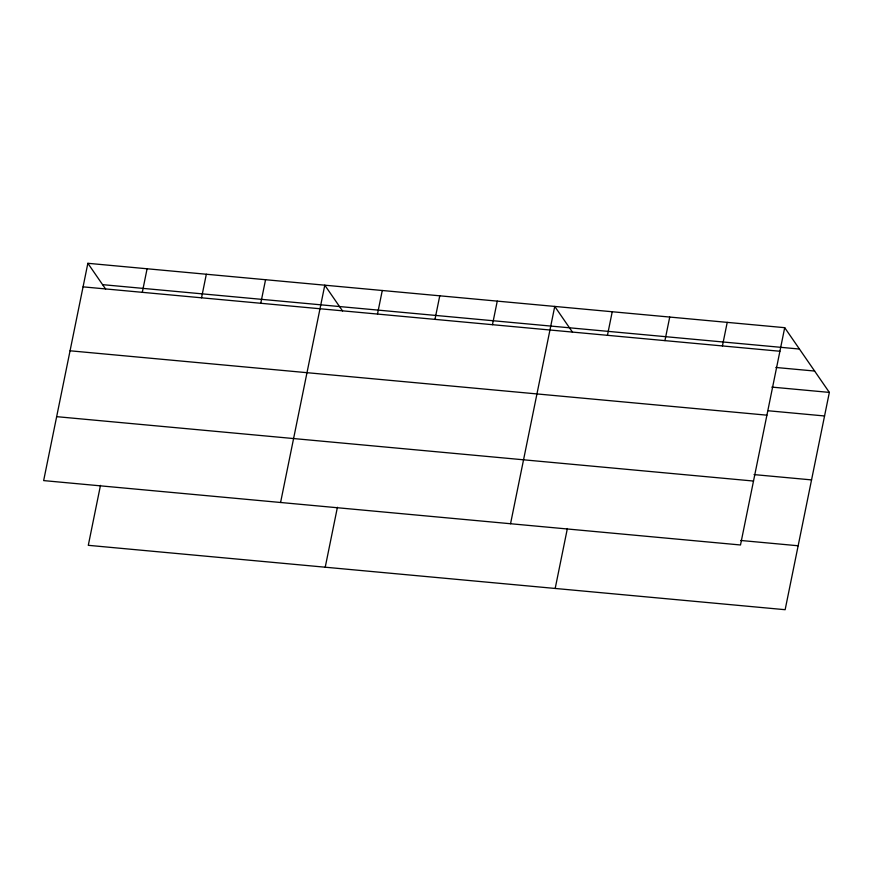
<?xml version="1.0" encoding="UTF-8"?>
<svg xmlns="http://www.w3.org/2000/svg" width="873" height="873" viewBox="0 0 873 873"><rect width="100%" height="100%" fill="white"/><g stroke="black" fill="none" stroke-linecap="round" stroke-linejoin="round"><path stroke-width="1.31" d="M87.857 263.297L43.65 480.597L740.5 544.981L784.707 327.681L87.857 263.297L105.622 289.061M100.482 485.377L88.293 545.319L785.143 609.703L829.35 392.403L784.707 327.681M142.299 292.335L147.09 268.775M201.532 297.813L206.323 274.242M260.765 303.28L265.556 279.72M280.582 502.488L324.789 285.187L342.554 310.952M325.225 567.21L337.415 507.268M377.485 314.062L382.276 290.502M434.972 319.376L439.763 295.816M492.459 324.691L497.261 301.12M510.541 523.735L554.748 306.434L572.513 332.198M555.184 588.457L567.374 528.514M607.444 335.308L612.235 311.748M664.931 340.623L669.733 317.063M722.429 345.937L727.22 322.366M102.588 284.653L799.439 349.047M83.066 286.857L779.916 351.252M775.846 367.468L814.618 371.047M771.863 387.099L829.35 392.403M768.404 410.779L824.559 415.974M70.058 350.793L766.909 415.177M754.054 474.596L811.552 479.899M56.658 416.661L753.508 481.045M740.653 540.463L798.151 545.767"/></g></svg>
